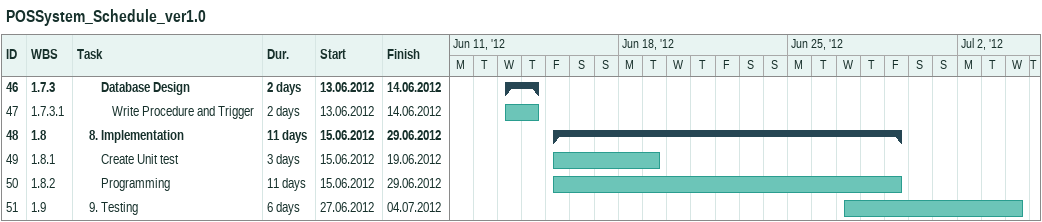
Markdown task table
POSSystem_Schedule_ver1.0

| ID | WBS | Task | Duration | Start | Finish |
|---|---|---|---|---|---|
| 46 | 1.7.3 | **Database Design** | 2d | 2012-06-13 | 2012-06-14 |
| 47 | 1.7.3.1 | Write Procedure and Trigger | 2d | 2012-06-13 | 2012-06-14 |
| 48 | 1.8 | **8. Implementation** | 11d | 2012-06-15 | 2012-06-29 |
| 49 | 1.8.1 | Create Unit test | 3d | 2012-06-15 | 2012-06-19 |
| 50 | 1.8.2 | Programming | 11d | 2012-06-15 | 2012-06-29 |
| 51 | 1.9 | 9. Testing | 6d | 2012-06-27 | 2012-07-04 |
